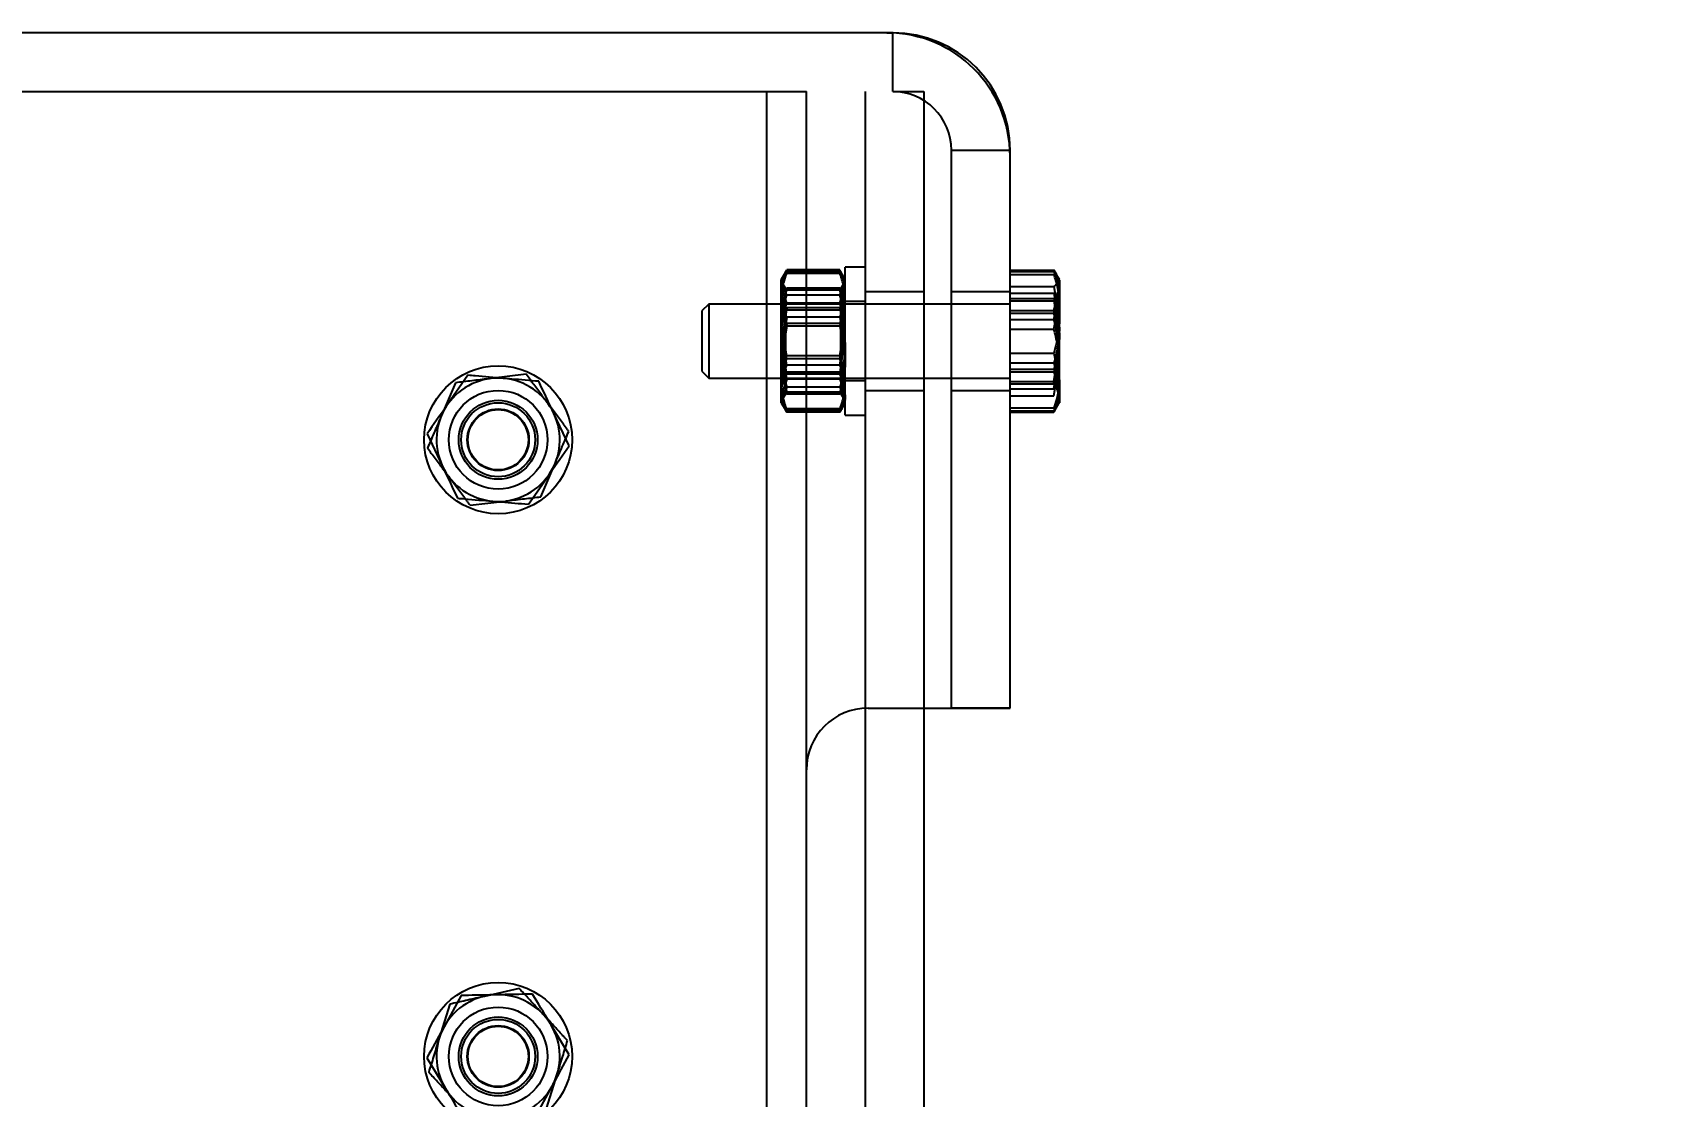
# Model space of a CAD drawing. Header units: metres. Extents: x 0 to 63075, y 0 to 44550.
# Drawn here: x 13986.2 to 14119.4, y 30348.3 to 30434.6 of the extents above; entities that cross this region are included whole.
import ezdxf

# ---------------------------------------------------------------- set-up
doc = ezdxf.new("R2010")
doc.units = ezdxf.units.M
doc.header["$LTSCALE"] = 75
doc.linetypes.add('HIDDEN2', pattern=[4.7625, 3.175, -1.5875])
for name, color, linetype in [('18_COTAS', 7, 'Continuous'), ('SDM', 7, 'Continuous'), ('SL1', 8, 'Continuous'), ('SL4', 4, 'Continuous'), ('ST1', 7, 'HIDDEN2')]:
    doc.layers.add(name, color=color, linetype=linetype)
doc.styles.add('ROMANS', font='ROMANS.SHX')
doc.dimstyles.new('75___1-75', dxfattribs={"dimscale": 75, "dimtxt": 2.5, "dimasz": 2, "dimexe": 1.5, "dimexo": 1, "dimgap": 0.5, "dimtad": 1, "dimdec": 0, "dimzin": 12, "dimtxsty": 'ROMANS', "dimcen": 0, "dimclrd": 256, "dimclre": 256, "dimclrt": 3, "dimazin": 3, "dimtfac": 1, "dimtdec": 0, "dimtmove": 0, "dimatfit": 0, "dimfxl": 1, "dimlwd": -1, "dimlwe": -1, "dimarcsym": 0})

# ---------------------------------------------------------------- blocks, each defined once
blk = doc.blocks.new('A$C1d93b9d1')
at = {"layer": 'SL1'}
for radius, start, end in [(1979, 150.48869, 76.2155), (1915.5, 151.39767, 77.94663), (1915.5, 151.39767, 77.48242), (1907.5, 151.51701, 77.89531), (1508, 159.38429, 0), (1508, 159.38429, 0), (1500, 179.96007, 0.03993)]:
    blk.add_arc((6031.73, 6950), radius, start, end, dxfattribs=at)
blk = doc.blocks.new('*D27')
at = {"layer": '18_COTAS', "transparency": 16777216}
for p, q in [((12131.24, 27878.33), (12131.24, 30705.37)), ((13913.74, 30509.57), (13913.74, 30705.37)), ((11981.24, 30592.87), (11122.31, 30592.87)), ((13913.74, 30592.87), (12131.24, 30592.87)), ((14063.74, 30592.87), (14213.74, 30592.87))]:
    blk.add_line(p, q, dxfattribs=at)
for points in [[(11981.24, 30617.87), (11981.24, 30567.87), (12131.24, 30592.87)], [(14063.74, 30617.87), (14063.74, 30567.87), (13913.74, 30592.87)]]:
    blk.add_solid(points, dxfattribs=at)
at = {"layer": 'Defpoints', "color": 0, "transparency": 16777216}
for p in [(13913.74, 30592.87), (13913.74, 30434.57), (12131.24, 27803.33)]:
    blk.add_point(p, dxfattribs=at)
at = {"layer": '18_COTAS', "color": 3, "transparency": 16777216, "insert": (11476.78, 30724.12), "char_height": 187.5, "attachment_point": 5, "style": 'ROMANS'}
blk.add_mtext('1782', dxfattribs=at)
blk = doc.blocks.new('A$C429c7d53')
at = {"layer": 'SL4'}
for p, q in [((334.76, 3344.5), (51.24, 3344.5)), ((335.24, 3344.49), (335.24, 3344.5)), ((344.75, 3334.98), (344.76, 3334.98)), ((344.76, 3289.74), (344.76, 3334.98)), ((344.76, 3289.74), (344.76, 3334.5)), ((344.76, 3325.26), (348.32, 3325.26)), ((344.76, 3325.23), (348.32, 3325.23)), ((344.76, 3325.14), (348.32, 3325.14)), ((344.76, 3324.91), (348.32, 3324.91)), ((348.32, 3325.14), (348.43, 3325.01)), ((348.51, 3324.94), (348.45, 3325.04)), ((348.62, 3324.75), (348.51, 3324.94)), ((348.76, 3324.5), (348.62, 3324.75)), ((348.76, 3324.43), (348.76, 3321.23)), ((344.76, 3323.94), (348.32, 3323.94)), ((348.32, 3323.94), (348.76, 3321.23)), ((348.76, 3316.31), (348.76, 3321.23)), ((344.76, 3318.53), (348.32, 3318.53)), ((348.32, 3318.53), (348.76, 3316.31)), ((300.79, 3316.73), (299.14, 3314.36)), ((308.99, 3311.01), (307.77, 3313.62)), ((344.76, 3314.09), (348.32, 3314.09)), ((344.76, 3313.86), (348.32, 3313.86)), ((344.76, 3313.77), (348.32, 3313.77)), ((344.76, 3313.74), (348.32, 3313.74)), ((348.32, 3313.86), (348.57, 3314.26)), ((348.36, 3314.06), (348.32, 3313.86)), ((348.36, 3313.93), (348.32, 3313.77)), ((348.62, 3314.25), (348.72, 3314.43)), ((348.72, 3314.43), (348.76, 3314.5)), ((297.49, 3311.99), (298.71, 3309.38)), ((305.69, 3306.27), (307.34, 3308.64)), ((333.24, 3289.74), (344.76, 3289.74)), ((337.77, 3289.74), (337.77, 2339.74)), ((344.76, 3289.74), (340, 3289.74)), ((340, 3289.74), (340, 3289.74)), ((328.24, 3129.5), (328.24, 3284.74)), ((300.25, 3266.44), (298.86, 3263.91)), ((309.01, 3261.62), (307.52, 3264.09)), ((297.47, 3261.38), (298.96, 3258.91)), ((306.23, 3256.56), (307.62, 3259.09))]:
    blk.add_line(p, q, dxfattribs=at)
for centre, radius, start, end in [((334.76, 3334.5), 10, 0, 90), ((335.24, 3334.98), 9.52, 0, 90), ((303.24, 3311.5), 5, 85.1373, 145.1373), ((303.24, 3311.5), 5, 25.1373, 85.1373), ((303.24, 3311.5), 5, 145.1373, 205.1373), ((303.24, 3311.5), 5, 325.1373, 25.1373), ((303.24, 3311.5), 5, 205.1373, 265.1373), ((303.24, 3311.5), 5, 265.1373, 325.1373), ((333.24, 3284.74), 5, 90, 180), ((303.24, 3261.5), 5, 91.2029, 151.2029), ((303.24, 3261.5), 5, 31.2029, 91.2029), ((303.24, 3261.5), 5, 151.2029, 211.2029), ((303.24, 3261.5), 5, 331.2029, 31.2029), ((303.24, 3261.5), 5, 211.2029, 271.2029), ((303.24, 3261.5), 5, 271.2029, 331.2029)]:
    blk.add_arc(centre, radius, start, end, dxfattribs=at)
for points, knots in [([(348.32, 3324.91), (348.37, 3324.88), (348.63, 3324.72), (348.71, 3324.56), (348.76, 3324.43)], [0, 0, 0, 0, 0.2110008, 1, 1, 1, 1]), ([(348.76, 3324.43), (348.76, 3324.39), (348.74, 3324.23), (348.5, 3324.07), (348.32, 3323.94)], [0, 0, 0, 0, 0.231849, 1, 1, 1, 1]), ([(348.76, 3321.23), (348.76, 3321.17), (348.76, 3320.26), (348.53, 3319.36), (348.32, 3318.53)], [0, 0, 0, 0, 0.070201, 1, 1, 1, 1]), ([(303.66, 3316.48), (302.9, 3316.55), (301.92, 3316.63), (300.99, 3316.71), (300.79, 3316.73)], [0, 0, 0, 0, 0.7889992, 1, 1, 1, 1]), ([(306.54, 3316.24), (305.81, 3316.3), (304.86, 3316.38), (303.89, 3316.46), (303.66, 3316.48)], [0, 0, 0, 0, 0.768151, 1, 1, 1, 1]), ([(307.77, 3313.62), (307.74, 3313.69), (307.32, 3314.57), (306.92, 3315.43), (306.54, 3316.24)], [0, 0, 0, 0, 0.0702006, 1, 1, 1, 1]), ([(348.76, 3316.31), (348.76, 3316.25), (348.76, 3315.5), (348.53, 3314.77), (348.32, 3314.09)], [0, 0, 0, 0, 0.0702006, 1, 1, 1, 1]), ([(299.14, 3314.36), (299.1, 3314.3), (298.54, 3313.5), (297.99, 3312.72), (297.49, 3311.99)], [0, 0, 0, 0, 0.070201, 1, 1, 1, 1]), ([(307.34, 3308.64), (307.38, 3308.7), (307.94, 3309.5), (308.49, 3310.28), (308.99, 3311.01)], [0, 0, 0, 0, 0.070201, 1, 1, 1, 1]), ([(298.71, 3309.38), (298.74, 3309.31), (299.16, 3308.43), (299.56, 3307.57), (299.94, 3306.76)], [0, 0, 0, 0, 0.0702006, 1, 1, 1, 1]), ([(299.94, 3306.76), (300.14, 3306.75), (301.07, 3306.67), (302.05, 3306.58), (302.82, 3306.52)], [0, 0, 0, 0, 0.211001, 1, 1, 1, 1]), ([(302.82, 3306.52), (303.04, 3306.5), (304.02, 3306.42), (304.96, 3306.34), (305.69, 3306.27)], [0, 0, 0, 0, 0.231849, 1, 1, 1, 1]), ([(303.14, 3266.5), (302.36, 3266.48), (301.39, 3266.46), (300.45, 3266.44), (300.25, 3266.44)], [0, 0, 0, 0, 0.7889992, 1, 1, 1, 1]), ([(306.02, 3266.56), (305.29, 3266.54), (304.34, 3266.52), (303.36, 3266.5), (303.14, 3266.5)], [0, 0, 0, 0, 0.7681507, 1, 1, 1, 1]), ([(307.52, 3264.09), (307.48, 3264.15), (306.98, 3264.98), (306.48, 3265.8), (306.02, 3266.56)], [0, 0, 0, 0, 0.070201, 1, 1, 1, 1]), ([(298.86, 3263.91), (298.83, 3263.85), (298.36, 3262.99), (297.9, 3262.16), (297.47, 3261.38)], [0, 0, 0, 0, 0.0702006, 1, 1, 1, 1]), ([(307.62, 3259.09), (307.65, 3259.15), (308.12, 3260.01), (308.58, 3260.84), (309.01, 3261.62)], [0, 0, 0, 0, 0.070201, 1, 1, 1, 1]), ([(298.96, 3258.91), (299, 3258.85), (299.5, 3258.02), (300, 3257.2), (300.46, 3256.44)], [0, 0, 0, 0, 0.070201, 1, 1, 1, 1])]:
    blk.add_open_spline(points, degree=3, knots=knots, dxfattribs=at)
at = {"layer": 'ST1'}
for p, q in [((334.76, 3344.5), (335.24, 3344.5)), ((335.24, 3339.74), (335.24, 3344.5)), ((335.24, 3339.74), (335.24, 3344.49)), ((50.76, 3339.74), (335.24, 3339.74)), ((262.77, 3339.74), (328.24, 3339.74)), ((325, 3339.74), (325, 2339.74)), ((328.24, 3284.74), (328.24, 3339.74)), ((333, 3339.74), (333, 2339.74)), ((335.24, 3339.74), (337.77, 3339.74)), ((337.77, 3339.74), (337.77, 3289.74)), ((340, 3289.74), (340, 3334.98)), ((340, 3334.98), (344.76, 3334.98)), ((340, 3334.98), (344.75, 3334.98)), ((331.4, 3313.5), (331.4, 3325.5)), ((333, 3325.5), (331.4, 3325.5)), ((326.59, 3325.16), (326.2, 3324.5)), ((326.2, 3323.73), (326.2, 3324.5)), ((326.65, 3323.63), (326.2, 3324.34)), ((326.65, 3323.23), (326.2, 3324.21)), ((326.61, 3325.15), (326.65, 3325.27)), ((330.96, 3325.27), (326.65, 3325.27)), ((330.96, 3325.18), (326.65, 3325.18)), ((330.96, 3325.06), (326.65, 3325.06)), ((330.96, 3324.99), (326.65, 3324.99)), ((331, 3325.15), (330.96, 3325.27)), ((330.96, 3323.63), (331.4, 3324.34)), ((330.96, 3323.23), (331.4, 3324.21)), ((331.4, 3324.5), (331.02, 3325.16)), ((326.65, 3322.58), (326.2, 3323.92)), ((326.2, 3319.31), (326.2, 3323.73)), ((330.96, 3323.79), (326.65, 3323.79)), ((330.96, 3323.63), (326.65, 3323.63)), ((330.96, 3323.23), (326.65, 3323.23)), ((330.96, 3322.58), (331.4, 3323.92)), ((337.77, 3323.5), (333, 3323.5)), ((344.76, 3323.5), (340, 3323.5)), ((344.76, 3323.38), (348.32, 3323.38)), ((344.76, 3322.96), (348.32, 3322.96)), ((348.32, 3321.98), (348.76, 3323.62)), ((348.32, 3321.77), (348.76, 3323.5)), ((348.32, 3323.38), (348.76, 3320.56)), ((348.32, 3321.26), (348.76, 3323.2)), ((348.32, 3322.96), (348.76, 3320.1)), ((320.32, 3322.5), (319.76, 3321.95)), ((319.76, 3321.95), (319.76, 3317.05)), ((320.32, 3322.5), (320.32, 3316.5)), ((344.76, 3322.5), (320.32, 3322.5)), ((326.55, 3322), (326.2, 3322.5)), ((326.65, 3322.19), (326.2, 3319.31)), ((326.55, 3322), (326.55, 3321.61)), ((331.03, 3322), (326.55, 3322)), ((326.55, 3321.61), (326.55, 3317)), ((330.96, 3322.58), (326.65, 3322.58)), ((330.96, 3322.19), (326.65, 3322.19)), ((330.96, 3322.19), (331.4, 3319.31)), ((331.38, 3322.5), (331.03, 3322)), ((331.03, 3317), (331.03, 3322)), ((331.38, 3322.04), (331.38, 3322.5)), ((331.4, 3322.5), (331.38, 3322.5)), ((331.38, 3316.5), (331.38, 3322.04)), ((333, 3322.7), (331.4, 3322.7)), ((344.76, 3322.77), (348.32, 3322.77)), ((344.76, 3321.98), (348.32, 3321.98)), ((344.76, 3321.77), (348.32, 3321.77)), ((348.32, 3322.77), (348.76, 3319.9)), ((348.32, 3320.47), (348.76, 3322.69)), ((326.65, 3321.45), (326.2, 3318.61)), ((326.65, 3318.3), (326.2, 3321.04)), ((326.65, 3320.93), (326.2, 3318.15)), ((326.65, 3318.07), (326.2, 3320.85)), ((326.65, 3320.7), (326.2, 3317.96)), ((326.65, 3317.55), (326.2, 3320.39)), ((330.96, 3321.45), (326.65, 3321.45)), ((330.96, 3320.93), (326.65, 3320.93)), ((330.96, 3320.7), (326.65, 3320.7)), ((330.96, 3321.45), (331.4, 3318.61)), ((330.96, 3318.3), (331.4, 3321.04)), ((330.96, 3320.93), (331.4, 3318.15)), ((330.96, 3318.07), (331.4, 3320.85)), ((330.96, 3320.7), (331.4, 3317.96)), ((330.96, 3317.55), (331.4, 3320.39)), ((344.76, 3321.26), (348.32, 3321.26)), ((344.76, 3320.47), (348.32, 3320.47)), ((326.65, 3316.81), (326.2, 3319.69)), ((326.2, 3315.08), (326.2, 3319.31)), ((330.96, 3316.81), (331.4, 3319.69)), ((348.32, 3316.23), (348.76, 3319.1)), ((348.32, 3316.04), (348.76, 3318.9)), ((330.96, 3318.3), (326.65, 3318.3)), ((330.96, 3318.07), (326.65, 3318.07)), ((330.96, 3317.55), (326.65, 3317.55)), ((344.76, 3317.74), (348.32, 3317.74)), ((348.32, 3315.62), (348.76, 3318.44)), ((348.32, 3315.06), (348.76, 3317.77)), ((348.32, 3317.74), (348.76, 3315.8)), ((305.52, 3316.81), (302.65, 3316.47)), ((319.76, 3317.05), (320.32, 3316.5)), ((320.32, 3316.5), (344.76, 3316.5)), ((326.2, 3316.5), (326.55, 3317)), ((326.65, 3316.42), (326.2, 3315.08)), ((326.55, 3317), (331.03, 3317)), ((330.96, 3316.81), (326.65, 3316.81)), ((330.96, 3316.42), (326.65, 3316.42)), ((330.96, 3316.42), (331.4, 3315.08)), ((331.03, 3317), (331.38, 3316.5)), ((331.38, 3316.5), (331.4, 3316.5)), ((331.4, 3316.3), (333, 3316.3)), ((344.76, 3317.23), (348.32, 3317.23)), ((344.76, 3317.02), (348.32, 3317.02)), ((344.76, 3316.23), (348.32, 3316.23)), ((348.32, 3317.23), (348.76, 3315.5)), ((348.32, 3317.02), (348.76, 3315.38)), ((348.76, 3316.31), (348.76, 3314.5)), ((299.78, 3316.12), (298.64, 3313.47)), ((326.65, 3315.77), (326.2, 3314.79)), ((326.65, 3315.37), (326.2, 3314.66)), ((326.2, 3314.5), (326.2, 3315.08)), ((330.96, 3315.77), (326.65, 3315.77)), ((330.96, 3315.37), (326.65, 3315.37)), ((330.96, 3315.21), (326.65, 3315.21)), ((330.96, 3315.77), (331.4, 3314.79)), ((330.96, 3315.37), (331.4, 3314.66)), ((333, 3315.5), (337.77, 3315.5)), ((340, 3315.5), (344.76, 3315.5)), ((344.76, 3316.04), (348.32, 3316.04)), ((344.76, 3315.62), (348.32, 3315.62)), ((344.76, 3315.06), (348.32, 3315.06)), ((326.2, 3314.5), (326.59, 3313.84)), ((326.47, 3314.19), (326.65, 3313.82)), ((330.96, 3314.01), (326.65, 3314.01)), ((330.96, 3313.94), (326.65, 3313.94)), ((330.96, 3313.82), (326.65, 3313.82)), ((330.96, 3313.73), (326.65, 3313.73)), ((331.14, 3314.19), (330.96, 3313.82)), ((331.02, 3313.84), (331.4, 3314.5)), ((331.4, 3313.5), (333, 3313.5)), ((348.32, 3313.77), (348.47, 3314.08)), ((348.32, 3313.74), (348.42, 3313.98)), ((348.45, 3313.96), (348.51, 3314.06)), ((348.51, 3314.06), (348.62, 3314.25)), ((306.7, 3306.88), (307.84, 3309.53)), ((300.96, 3306.19), (303.83, 3306.53)), ((304.94, 3267.02), (302.13, 3266.37)), ((299.31, 3265.73), (298.46, 3262.97)), ((307.17, 3257.27), (308.02, 3260.03))]:
    blk.add_line(p, q, dxfattribs=at)
for centre, radius in [((303.24, 3311.5), 6), ((303.24, 3311.5), 4), ((303.24, 3311.5), 3.2), ((303.24, 3311.5), 3), ((303.24, 3311.5), 2.5), ((303.24, 3311.5), 2.45), ((303.24, 3261.5), 6), ((303.24, 3261.5), 4), ((303.24, 3261.5), 3.2), ((303.24, 3261.5), 3), ((303.24, 3261.5), 2.5), ((303.24, 3261.5), 2.45)]:
    blk.add_circle(centre, radius, dxfattribs=at)
blk.add_arc((335.24, 3334.98), 4.76, 0, 90, dxfattribs=at)
for points, knots in [([(326.2, 3323.73), (326.21, 3323.87), (326.23, 3324.39), (326.47, 3324.9), (326.65, 3325.27)], [0, 0, 0, 0, 0.268634, 1, 1, 1, 1]), ([(326.2, 3323.31), (326.21, 3323.48), (326.23, 3324.12), (326.47, 3324.73), (326.65, 3325.18)], [0, 0, 0, 0, 0.268634, 1, 1, 1, 1]), ([(326.2, 3323), (326.21, 3323.18), (326.23, 3323.88), (326.47, 3324.56), (326.65, 3325.06)], [0, 0, 0, 0, 0.268634, 1, 1, 1, 1]), ([(326.2, 3322.85), (326.21, 3323.04), (326.23, 3323.77), (326.47, 3324.47), (326.65, 3324.99)], [0, 0, 0, 0, 0.268634, 1, 1, 1, 1]), ([(326.2, 3324.21), (326.2, 3324.23), (326.2, 3324.43), (326.34, 3324.63), (326.47, 3324.81)], [0, 0, 0, 0, 0.1130432, 1, 1, 1, 1]), ([(326.2, 3324.34), (326.2, 3324.36), (326.2, 3324.47), (326.3, 3324.57), (326.38, 3324.66)], [0, 0, 0, 0, 0.158847, 1, 1, 1, 1]), ([(326.2, 3324.39), (326.2, 3324.4), (326.2, 3324.48), (326.28, 3324.55), (326.35, 3324.61)], [0, 0, 0, 0, 0.1913, 1, 1, 1, 1]), ([(331.4, 3323.73), (331.4, 3323.87), (331.37, 3324.39), (331.13, 3324.9), (330.96, 3325.27)], [0, 0, 0, 0, 0.268634, 1, 1, 1, 1]), ([(331.4, 3323.31), (331.4, 3323.48), (331.37, 3324.12), (331.13, 3324.73), (330.96, 3325.18)], [0, 0, 0, 0, 0.268634, 1, 1, 1, 1]), ([(331.4, 3323), (331.4, 3323.18), (331.37, 3323.88), (331.13, 3324.56), (330.96, 3325.06)], [0, 0, 0, 0, 0.268634, 1, 1, 1, 1]), ([(331.4, 3322.85), (331.4, 3323.04), (331.37, 3323.77), (331.13, 3324.47), (330.96, 3324.99)], [0, 0, 0, 0, 0.268634, 1, 1, 1, 1]), ([(348.32, 3325.26), (348.37, 3325.17), (348.63, 3324.77), (348.71, 3324.35), (348.76, 3324.01)], [0, 0, 0, 0, 0.211001, 1, 1, 1, 1]), ([(348.76, 3323.62), (348.76, 3323.66), (348.76, 3324.21), (348.53, 3324.75), (348.32, 3325.26)], [0, 0, 0, 0, 0.070201, 1, 1, 1, 1]), ([(348.32, 3325.23), (348.37, 3325.15), (348.63, 3324.78), (348.71, 3324.4), (348.76, 3324.1)], [0, 0, 0, 0, 0.211001, 1, 1, 1, 1]), ([(348.76, 3323.5), (348.76, 3323.54), (348.76, 3324.13), (348.53, 3324.7), (348.32, 3325.23)], [0, 0, 0, 0, 0.070201, 1, 1, 1, 1]), ([(348.76, 3323.2), (348.76, 3323.25), (348.76, 3323.9), (348.53, 3324.55), (348.32, 3325.14)], [0, 0, 0, 0, 0.070201, 1, 1, 1, 1]), ([(348.76, 3322.69), (348.76, 3322.75), (348.76, 3323.5), (348.53, 3324.23), (348.32, 3324.91)], [0, 0, 0, 0, 0.0702006, 1, 1, 1, 1]), ([(348.43, 3325.01), (348.45, 3324.99), (348.53, 3324.9), (348.55, 3324.81), (348.56, 3324.74)], [0, 0, 0, 0, 0.1795105, 1, 1, 1, 1]), ([(326.2, 3321.04), (326.2, 3321.11), (326.21, 3322.04), (326.44, 3322.94), (326.65, 3323.79)], [0, 0, 0, 0, 0.070201, 1, 1, 1, 1]), ([(326.65, 3322.19), (326.58, 3322.32), (326.32, 3322.82), (326.25, 3323.34), (326.2, 3323.73)], [0, 0, 0, 0, 0.257551, 1, 1, 1, 1]), ([(326.2, 3320.85), (326.2, 3320.91), (326.21, 3321.85), (326.44, 3322.77), (326.65, 3323.63)], [0, 0, 0, 0, 0.070201, 1, 1, 1, 1]), ([(326.65, 3321.45), (326.58, 3321.6), (326.32, 3322.21), (326.25, 3322.84), (326.2, 3323.31)], [0, 0, 0, 0, 0.257551, 1, 1, 1, 1]), ([(326.2, 3320.39), (326.2, 3320.46), (326.21, 3321.42), (326.44, 3322.36), (326.65, 3323.23)], [0, 0, 0, 0, 0.070201, 1, 1, 1, 1]), ([(326.65, 3320.93), (326.58, 3321.1), (326.32, 3321.78), (326.25, 3322.48), (326.2, 3323)], [0, 0, 0, 0, 0.257551, 1, 1, 1, 1]), ([(326.65, 3320.7), (326.58, 3320.88), (326.32, 3321.58), (326.25, 3322.31), (326.2, 3322.85)], [0, 0, 0, 0, 0.257551, 1, 1, 1, 1]), ([(331.4, 3321.04), (331.4, 3321.11), (331.4, 3322.04), (331.17, 3322.94), (330.96, 3323.79)], [0, 0, 0, 0, 0.070201, 1, 1, 1, 1]), ([(330.96, 3322.19), (331.02, 3322.32), (331.29, 3322.82), (331.35, 3323.34), (331.4, 3323.73)], [0, 0, 0, 0, 0.257551, 1, 1, 1, 1]), ([(331.4, 3320.85), (331.4, 3320.91), (331.4, 3321.85), (331.17, 3322.77), (330.96, 3323.63)], [0, 0, 0, 0, 0.070201, 1, 1, 1, 1]), ([(330.96, 3321.45), (331.02, 3321.6), (331.29, 3322.21), (331.35, 3322.84), (331.4, 3323.31)], [0, 0, 0, 0, 0.2575513, 1, 1, 1, 1]), ([(331.4, 3320.39), (331.4, 3320.46), (331.4, 3321.42), (331.17, 3322.36), (330.96, 3323.23)], [0, 0, 0, 0, 0.070201, 1, 1, 1, 1]), ([(330.96, 3320.93), (331.02, 3321.1), (331.29, 3321.78), (331.35, 3322.48), (331.4, 3323)], [0, 0, 0, 0, 0.257551, 1, 1, 1, 1]), ([(330.96, 3320.7), (331.02, 3320.88), (331.29, 3321.58), (331.35, 3322.31), (331.4, 3322.85)], [0, 0, 0, 0, 0.257551, 1, 1, 1, 1]), ([(348.76, 3324.1), (348.76, 3324.01), (348.74, 3323.63), (348.5, 3323.25), (348.32, 3322.96)], [0, 0, 0, 0, 0.231849, 1, 1, 1, 1]), ([(348.76, 3324.01), (348.76, 3323.92), (348.74, 3323.5), (348.5, 3323.09), (348.32, 3322.77)], [0, 0, 0, 0, 0.231849, 1, 1, 1, 1]), ([(326.2, 3319.69), (326.2, 3319.76), (326.21, 3320.74), (326.44, 3321.69), (326.65, 3322.58)], [0, 0, 0, 0, 0.0702006, 1, 1, 1, 1]), ([(331.4, 3319.69), (331.4, 3319.76), (331.4, 3320.74), (331.17, 3321.69), (330.96, 3322.58)], [0, 0, 0, 0, 0.0702006, 1, 1, 1, 1]), ([(348.76, 3319.1), (348.76, 3319.17), (348.76, 3320.14), (348.53, 3321.1), (348.32, 3321.98)], [0, 0, 0, 0, 0.070201, 1, 1, 1, 1]), ([(348.76, 3318.9), (348.76, 3318.97), (348.76, 3319.94), (348.53, 3320.89), (348.32, 3321.77)], [0, 0, 0, 0, 0.070201, 1, 1, 1, 1]), ([(348.76, 3318.44), (348.76, 3318.51), (348.76, 3319.46), (348.53, 3320.39), (348.32, 3321.26)], [0, 0, 0, 0, 0.070201, 1, 1, 1, 1]), ([(348.76, 3320.56), (348.76, 3320.49), (348.76, 3319.54), (348.53, 3318.61), (348.32, 3317.74)], [0, 0, 0, 0, 0.070201, 1, 1, 1, 1]), ([(348.76, 3317.77), (348.76, 3317.83), (348.76, 3318.74), (348.53, 3319.64), (348.32, 3320.47)], [0, 0, 0, 0, 0.070201, 1, 1, 1, 1]), ([(326.2, 3319.31), (326.2, 3319.24), (326.21, 3318.26), (326.44, 3317.31), (326.65, 3316.42)], [0, 0, 0, 0, 0.070201, 1, 1, 1, 1]), ([(331.4, 3319.31), (331.4, 3319.24), (331.4, 3318.26), (331.17, 3317.31), (330.96, 3316.42)], [0, 0, 0, 0, 0.070201, 1, 1, 1, 1]), ([(348.76, 3320.1), (348.76, 3320.03), (348.76, 3319.06), (348.53, 3318.11), (348.32, 3317.23)], [0, 0, 0, 0, 0.070201, 1, 1, 1, 1]), ([(348.76, 3319.9), (348.76, 3319.83), (348.76, 3318.86), (348.53, 3317.9), (348.32, 3317.02)], [0, 0, 0, 0, 0.070201, 1, 1, 1, 1]), ([(326.2, 3318.61), (326.2, 3318.54), (326.21, 3317.58), (326.44, 3316.64), (326.65, 3315.77)], [0, 0, 0, 0, 0.070201, 1, 1, 1, 1]), ([(326.2, 3316.15), (326.21, 3316.35), (326.23, 3317.07), (326.47, 3317.78), (326.65, 3318.3)], [0, 0, 0, 0, 0.268634, 1, 1, 1, 1]), ([(326.2, 3318.15), (326.2, 3318.09), (326.21, 3317.15), (326.44, 3316.23), (326.65, 3315.37)], [0, 0, 0, 0, 0.070201, 1, 1, 1, 1]), ([(326.2, 3316), (326.21, 3316.19), (326.23, 3316.89), (326.47, 3317.57), (326.65, 3318.07)], [0, 0, 0, 0, 0.268634, 1, 1, 1, 1]), ([(326.2, 3317.96), (326.2, 3317.89), (326.21, 3316.96), (326.44, 3316.06), (326.65, 3315.21)], [0, 0, 0, 0, 0.070201, 1, 1, 1, 1]), ([(326.2, 3315.69), (326.21, 3315.86), (326.23, 3316.49), (326.47, 3317.1), (326.65, 3317.55)], [0, 0, 0, 0, 0.268634, 1, 1, 1, 1]), ([(331.4, 3318.61), (331.4, 3318.54), (331.4, 3317.58), (331.17, 3316.64), (330.96, 3315.77)], [0, 0, 0, 0, 0.070201, 1, 1, 1, 1]), ([(331.4, 3316.15), (331.4, 3316.35), (331.37, 3317.07), (331.13, 3317.78), (330.96, 3318.3)], [0, 0, 0, 0, 0.268634, 1, 1, 1, 1]), ([(331.4, 3318.15), (331.4, 3318.09), (331.4, 3317.15), (331.17, 3316.23), (330.96, 3315.37)], [0, 0, 0, 0, 0.070201, 1, 1, 1, 1]), ([(331.4, 3316), (331.4, 3316.19), (331.37, 3316.89), (331.13, 3317.57), (330.96, 3318.07)], [0, 0, 0, 0, 0.268634, 1, 1, 1, 1]), ([(331.4, 3317.96), (331.4, 3317.89), (331.4, 3316.96), (331.17, 3316.06), (330.96, 3315.21)], [0, 0, 0, 0, 0.070201, 1, 1, 1, 1]), ([(331.4, 3315.69), (331.4, 3315.86), (331.37, 3316.49), (331.13, 3317.1), (330.96, 3317.55)], [0, 0, 0, 0, 0.268634, 1, 1, 1, 1]), ([(302.65, 3316.47), (302.58, 3316.46), (301.61, 3316.34), (300.66, 3316.23), (299.78, 3316.12)], [0, 0, 0, 0, 0.070201, 1, 1, 1, 1]), ([(307.24, 3314.49), (307.09, 3314.7), (306.5, 3315.49), (305.93, 3316.25), (305.52, 3316.81)], [0, 0, 0, 0, 0.2686336, 1, 1, 1, 1]), ([(326.2, 3315.27), (326.21, 3315.41), (326.23, 3315.93), (326.47, 3316.44), (326.65, 3316.81)], [0, 0, 0, 0, 0.268634, 1, 1, 1, 1]), ([(326.65, 3314.01), (326.58, 3314.19), (326.32, 3314.89), (326.25, 3315.61), (326.2, 3316.15)], [0, 0, 0, 0, 0.2575513, 1, 1, 1, 1]), ([(331.4, 3315.27), (331.4, 3315.41), (331.37, 3315.93), (331.13, 3316.44), (330.96, 3316.81)], [0, 0, 0, 0, 0.268634, 1, 1, 1, 1]), ([(330.96, 3314.01), (331.02, 3314.19), (331.29, 3314.89), (331.35, 3315.61), (331.4, 3316.15)], [0, 0, 0, 0, 0.257551, 1, 1, 1, 1]), ([(348.76, 3314.99), (348.71, 3315.32), (348.63, 3315.74), (348.37, 3316.14), (348.32, 3316.23)], [0, 0, 0, 0, 0.7889992, 1, 1, 1, 1]), ([(326.65, 3313.94), (326.58, 3314.11), (326.32, 3314.79), (326.25, 3315.49), (326.2, 3316)], [0, 0, 0, 0, 0.257551, 1, 1, 1, 1]), ([(326.65, 3313.82), (326.58, 3313.98), (326.32, 3314.58), (326.25, 3315.22), (326.2, 3315.69)], [0, 0, 0, 0, 0.2575513, 1, 1, 1, 1]), ([(326.65, 3313.73), (326.58, 3313.86), (326.32, 3314.36), (326.25, 3314.88), (326.2, 3315.27)], [0, 0, 0, 0, 0.257551, 1, 1, 1, 1]), ([(326.2, 3315.08), (326.2, 3315.04), (326.21, 3314.59), (326.44, 3314.14), (326.65, 3313.73)], [0, 0, 0, 0, 0.070201, 1, 1, 1, 1]), ([(330.96, 3313.94), (331.02, 3314.11), (331.29, 3314.79), (331.35, 3315.49), (331.4, 3316)], [0, 0, 0, 0, 0.257551, 1, 1, 1, 1]), ([(330.96, 3313.82), (331.02, 3313.98), (331.29, 3314.58), (331.35, 3315.22), (331.4, 3315.69)], [0, 0, 0, 0, 0.257551, 1, 1, 1, 1]), ([(330.96, 3313.73), (331.02, 3313.86), (331.29, 3314.36), (331.35, 3314.88), (331.4, 3315.27)], [0, 0, 0, 0, 0.2575513, 1, 1, 1, 1]), ([(331.4, 3315.08), (331.4, 3315.04), (331.4, 3314.59), (331.17, 3314.14), (330.96, 3313.73)], [0, 0, 0, 0, 0.070201, 1, 1, 1, 1]), ([(348.76, 3314.9), (348.71, 3315.2), (348.63, 3315.59), (348.37, 3315.96), (348.32, 3316.04)], [0, 0, 0, 0, 0.788999, 1, 1, 1, 1]), ([(348.76, 3315.38), (348.76, 3315.34), (348.76, 3314.79), (348.53, 3314.25), (348.32, 3313.74)], [0, 0, 0, 0, 0.070201, 1, 1, 1, 1]), ([(348.76, 3315.8), (348.76, 3315.75), (348.76, 3315.16), (348.55, 3314.59), (348.36, 3314.06)], [0, 0, 0, 0, 0.078169, 1, 1, 1, 1]), ([(348.76, 3315.5), (348.76, 3315.46), (348.76, 3314.93), (348.55, 3314.41), (348.36, 3313.93)], [0, 0, 0, 0, 0.077402, 1, 1, 1, 1]), ([(348.56, 3314.3), (348.63, 3314.43), (348.76, 3314.66), (348.76, 3314.89), (348.76, 3314.99)], [0, 0, 0, 0, 0.57783, 1, 1, 1, 1]), ([(348.62, 3314.39), (348.67, 3314.47), (348.76, 3314.64), (348.76, 3314.81), (348.76, 3314.9)], [0, 0, 0, 0, 0.47887, 1, 1, 1, 1]), ([(308.97, 3312.18), (308.83, 3312.38), (308.26, 3313.13), (307.68, 3313.91), (307.24, 3314.49)], [0, 0, 0, 0, 0.257551, 1, 1, 1, 1]), ([(326.2, 3314.66), (326.2, 3314.64), (326.2, 3314.53), (326.3, 3314.43), (326.38, 3314.34)], [0, 0, 0, 0, 0.158847, 1, 1, 1, 1]), ([(326.2, 3314.61), (326.2, 3314.6), (326.2, 3314.52), (326.28, 3314.45), (326.35, 3314.39)], [0, 0, 0, 0, 0.1913, 1, 1, 1, 1]), ([(348.32, 3314.09), (348.5, 3314.21), (348.74, 3314.37), (348.76, 3314.53), (348.76, 3314.57)], [0, 0, 0, 0, 0.7681507, 1, 1, 1, 1]), ([(298.64, 3313.47), (298.62, 3313.41), (298.23, 3312.51), (297.86, 3311.63), (297.51, 3310.82)], [0, 0, 0, 0, 0.070201, 1, 1, 1, 1]), ([(307.84, 3309.53), (307.86, 3309.59), (308.25, 3310.49), (308.62, 3311.37), (308.97, 3312.18)], [0, 0, 0, 0, 0.070201, 1, 1, 1, 1]), ([(299.24, 3308.51), (299.08, 3308.72), (298.49, 3309.5), (297.92, 3310.26), (297.51, 3310.82)], [0, 0, 0, 0, 0.268634, 1, 1, 1, 1]), ([(300.96, 3306.19), (300.82, 3306.39), (300.26, 3307.14), (299.67, 3307.92), (299.24, 3308.51)], [0, 0, 0, 0, 0.257551, 1, 1, 1, 1]), ([(303.83, 3306.53), (303.9, 3306.54), (304.87, 3306.66), (305.82, 3306.77), (306.7, 3306.88)], [0, 0, 0, 0, 0.070201, 1, 1, 1, 1]), ([(306.91, 3264.9), (306.73, 3265.09), (306.06, 3265.81), (305.42, 3266.51), (304.94, 3267.02)], [0, 0, 0, 0, 0.268634, 1, 1, 1, 1]), ([(302.13, 3266.37), (302.06, 3266.36), (301.11, 3266.14), (300.18, 3265.93), (299.31, 3265.73)], [0, 0, 0, 0, 0.070201, 1, 1, 1, 1]), ([(308.87, 3262.78), (308.7, 3262.96), (308.06, 3263.65), (307.4, 3264.37), (306.91, 3264.9)], [0, 0, 0, 0, 0.2575513, 1, 1, 1, 1]), ([(298.46, 3262.97), (298.44, 3262.91), (298.15, 3261.98), (297.87, 3261.06), (297.61, 3260.22)], [0, 0, 0, 0, 0.070201, 1, 1, 1, 1]), ([(308.02, 3260.03), (308.04, 3260.09), (308.33, 3261.02), (308.61, 3261.94), (308.87, 3262.78)], [0, 0, 0, 0, 0.070201, 1, 1, 1, 1]), ([(299.57, 3258.1), (299.4, 3258.29), (298.73, 3259.01), (298.08, 3259.71), (297.61, 3260.22)], [0, 0, 0, 0, 0.268634, 1, 1, 1, 1])]:
    blk.add_open_spline(points, degree=3, knots=knots, dxfattribs=at)

msp = doc.modelspace()

# ---------------------------------------------------------------- block references
at = {"layer": 'SDM'}
for name, p in [('A$C1d93b9d1', (8259.51, 24302.83)), ('A$C429c7d53', (13720.74, 27090.07))]:
    msp.add_blockref(name, p, dxfattribs=at)

# ---------------------------------------------------------------- dimensions: what is measured, and where the dimension line sits
at = {"layer": '18_COTAS'}
dim = msp.add_linear_dim(base=(13913.73996451, 30592.87116724), p1=(12131.23996451, 27803.3334565), p2=(13913.73996451, 30434.56595658), dimstyle='75___1-75', dxfattribs=at)
dim.commit()
dim.dimension.update_dxf_attribs({"geometry": '*D27', "text_midpoint": (11476.77567879, 30592.87116724), "dimtype": 160})

doc.saveas('drawing.dxf')
